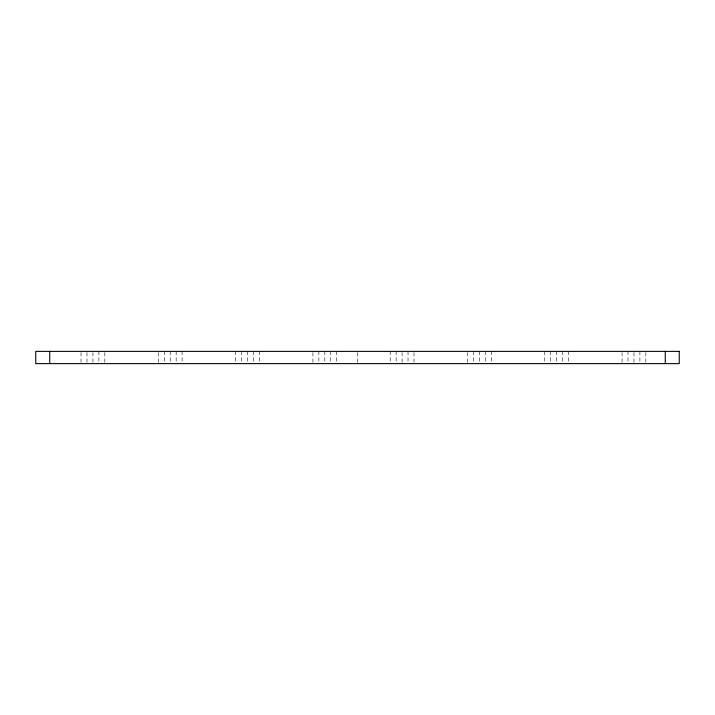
<?xml version="1.0" encoding="UTF-8"?>
<svg xmlns="http://www.w3.org/2000/svg" width="715" height="715" viewBox="0 0 715 715"><rect width="100%" height="100%" fill="white"/><g stroke="black" fill="none" stroke-linecap="round" stroke-linejoin="round"><path stroke-width="0.54" stroke-dasharray="3.58 2.68" d="M645.851 352.495L645.851 362.505M639.907 351.378L639.907 362.505M633.964 352.495L633.964 362.505M628.011 351.378L628.011 362.505M622.068 352.495L622.068 362.505M568.559 351.378L568.559 362.505M562.616 351.378L562.616 362.505M556.672 351.378L556.672 362.505M550.729 351.378L550.729 362.505M544.776 351.378L544.776 362.505M491.268 351.378L491.268 362.505M485.324 351.378L485.324 362.505M479.381 351.378L479.381 362.505M473.437 351.378L473.437 362.505M467.494 352.495L467.494 362.505M413.985 352.495L413.985 362.505M408.033 351.378L408.033 362.505M402.089 352.495L402.089 362.505M396.146 351.378L396.146 362.505M390.202 351.378L390.202 362.505M357.5 352.495L357.5 362.505M336.694 351.378L336.694 362.505M330.75 351.378L330.75 362.505M324.798 351.378L324.798 362.505M318.854 351.378L318.854 362.505M312.911 352.495L312.911 362.505M259.402 351.378L259.402 362.505M253.459 351.378L253.459 362.505M247.506 351.378L247.506 362.505M241.563 351.378L241.563 362.505M235.619 351.378L235.619 362.505M182.111 351.378L182.111 362.505M176.167 351.378L176.167 362.505M170.224 351.378L170.224 362.505M164.271 351.378L164.271 362.505M158.328 352.495L158.328 362.505M104.819 352.495L104.819 362.505M98.876 351.378L98.876 362.505M92.932 352.495L92.932 362.505M86.989 352.495L86.989 362.505M81.036 352.495L81.036 362.505"/><path stroke-width="1.07" d="M665.263 351.378L665.263 363.622M49.737 351.378L49.737 363.622M679.25 351.378L35.75 351.378L35.75 363.622L679.25 363.622L679.25 351.378"/></g></svg>
